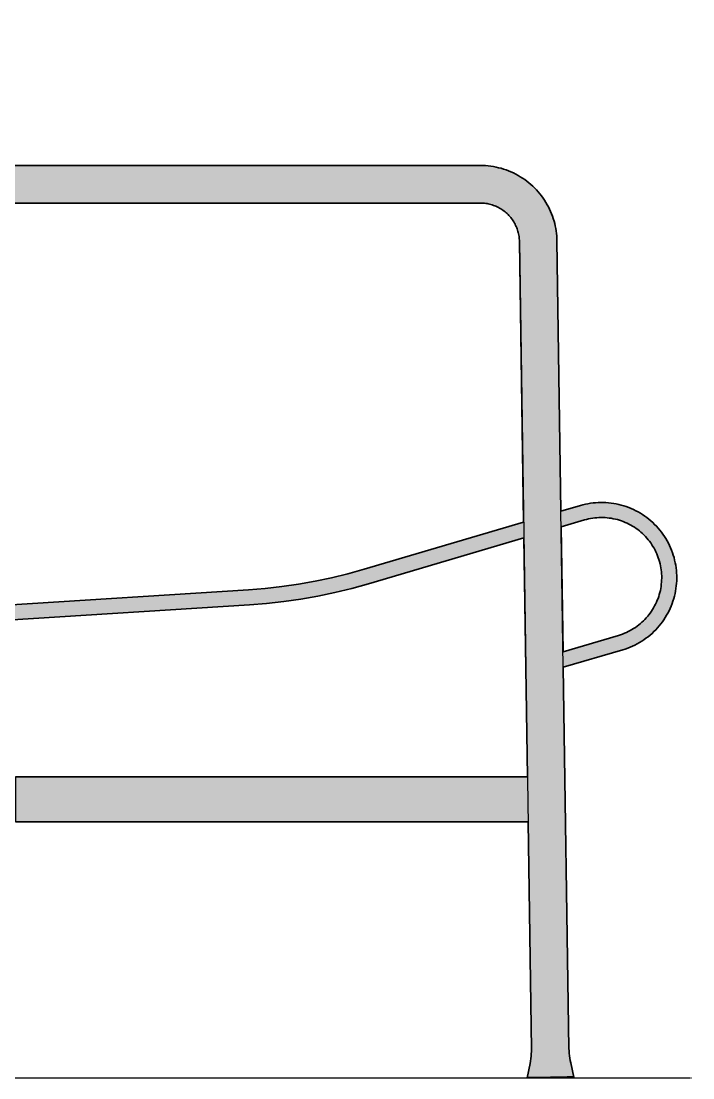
# Model space of a CAD drawing. Header units: millimetres. Extents: x 0 to 1937, y -1086 to 703.
# Drawn here: x 1490 to 1937, y 0 to 703 of the extents above; entities that cross this region are included whole.
import ezdxf

# ---------------------------------------------------------------- set-up
doc = ezdxf.new("R2010")
doc.units = ezdxf.units.MM
doc.linetypes.add('Dots', pattern=[1, 0, -1])
doc.layers.add('Blocks', color=7, linetype='Continuous')
doc.layers.add('Blocks$Fill', color=7, linetype='Continuous', true_color=0xffffff)
for name, color, linetype, lineweight, true_color in [('Blocks$Inner', 7, 'Continuous', 25, 0x007f00), ('Blocks$Outline', 7, 'Continuous', 35, 0xff3f3f), ('Groud', 7, 'Dots', 25, 0x243775)]:
    doc.layers.add(name, color=color, linetype=linetype, lineweight=lineweight, true_color=true_color)

# ---------------------------------------------------------------- blocks, each defined once
blk = doc.blocks.new('Palissade Lounge Chair Low Side')
at = {"layer": 'Blocks$Fill', "extrusion": (0, 0, -1)}
h = blk.add_hatch(color=256, dxfattribs=at)
h.paths.add_polyline_path([(-881.15, 332.25), (-881.13, 333.97), (-881.05, 335.7), (-880.91, 337.42), (-880.72, 339.13), (-880.46, 340.84), (-880.15, 342.54), (-879.77, 344.22), (-879.34, 345.89), (-878.86, 347.55), (-878.31, 349.19), (-877.71, 350.81), (-877.05, 352.4), (-876.34, 353.97), (-875.58, 355.52), (-874.76, 357.04), (-873.89, 358.53), (-872.97, 359.99), (-872, 361.42), (-870.98, 362.81), (-869.91, 364.17), (-868.8, 365.49), (-867.64, 366.77), (-866.44, 368.01), (-865.19, 369.2), (-863.91, 370.36), (-862.58, 371.46), (-861.22, 372.53), (-859.83, 373.54), (-858.4, 374.51), (-856.93, 375.42), (-855.44, 376.29), (-853.92, 377.1), (-852.37, 377.86), (-850.79, 378.56), (-849.19, 379.21), (-847.57, 379.81), (-845.93, 380.35), (-844.28, 380.83), (-842.6, 381.25), (-840.92, 381.62), (-839.22, 381.93), (-837.51, 382.18), (-835.79, 382.37), (-834.07, 382.5), (-832.35, 382.57), (-830.62, 382.58), (-828.9, 382.53), (-827.17, 382.43), (-825.46, 382.26), (-823.74, 382.03), (-822.04, 381.75), (-820.35, 381.4), (-818.67, 381), (-817.01, 380.54), (-804.13, 376.75), (-801.46, 556.5), (-801.41, 558.18), (-801.3, 559.86), (-801.14, 561.53), (-800.92, 563.2), (-800.65, 564.86), (-800.32, 566.51), (-799.94, 568.15), (-799.5, 569.78), (-799.01, 571.39), (-798.47, 572.98), (-797.87, 574.56), (-797.22, 576.11), (-796.53, 577.64), (-795.78, 579.15), (-794.98, 580.63), (-794.14, 582.09), (-793.21, 583.57), (-792.23, 585.02), (-791.2, 586.43), (-790.13, 587.81), (-789, 589.14), (-787.84, 590.44), (-786.63, 591.7), (-785.37, 592.92), (-784.08, 594.09), (-782.75, 595.22), (-781.38, 596.31), (-779.97, 597.34), (-778.53, 598.33), (-777.05, 599.26), (-775.54, 600.15), (-774.01, 600.98), (-772.44, 601.76), (-770.86, 602.48), (-769.24, 603.15), (-767.61, 603.77), (-765.95, 604.33), (-764.28, 604.83), (-762.59, 605.27), (-760.89, 605.66), (-759.17, 605.99), (-757.44, 606.25), (-755.71, 606.46), (-753.97, 606.61), (-752.22, 606.7), (-750.48, 606.73), (-230.16, 606.73), (-212.9, 635.34), (-194.96, 663.52), (-193.61, 665.5), (-192.2, 667.44), (-190.73, 669.32), (-189.19, 671.16), (-187.59, 672.94), (-185.92, 674.66), (-184.21, 676.33), (-182.43, 677.93), (-180.6, 679.48), (-178.72, 680.96), (-176.79, 682.38), (-174.81, 683.72), (-172.79, 685.01), (-170.72, 686.22), (-168.62, 687.36), (-166.47, 688.42), (-164.29, 689.42), (-162.08, 690.33), (-159.84, 691.18), (-157.57, 691.94), (-155.28, 692.63), (-152.96, 693.23), (-150.63, 693.76), (-148.27, 694.21), (-145.91, 694.58), (-143.53, 694.86), (-141.14, 695.07), (-138.75, 695.19), (-136.36, 695.23), (-106.6, 695.23), (-106.57, 695.31), (-106.38, 695.71), (-106.19, 696.09), (-105.98, 696.48), (-105.75, 696.85), (-105.51, 697.22), (-105.26, 697.57), (-105, 697.92), (-104.73, 698.26), (-104.44, 698.59), (-104.15, 698.91), (-103.84, 699.22), (-103.52, 699.51), (-103.19, 699.8), (-102.85, 700.08), (-102.5, 700.34), (-102.15, 700.59), (-101.78, 700.83), (-101.41, 701.05), (-101.03, 701.26), (-100.64, 701.46), (-100.24, 701.65), (-99.84, 701.82), (-99.44, 701.97), (-99.02, 702.12), (-98.61, 702.24), (-98.19, 702.36), (-97.76, 702.46), (-97.33, 702.54), (-96.94, 702.6), (-96.54, 702.65), (-96.14, 702.69), (-95.74, 702.72), (-95.33, 702.73), (-94.93, 702.73), (-94.53, 702.72), (-94.13, 702.69), (-93.73, 702.65), (-93.33, 702.6), (-92.9, 702.53), (-92.48, 702.44), (-92.06, 702.35), (-91.65, 702.23), (-91.24, 702.1), (-90.83, 701.96), (-90.43, 701.81), (-90.04, 701.64), (-89.65, 701.46), (-89.27, 701.26), (-88.89, 701.05), (-88.52, 700.83), (-88.16, 700.6), (-87.81, 700.35), (-87.46, 700.09), (-87.13, 699.82), (-86.81, 699.54), (-86.49, 699.25), (-86.19, 698.95), (-85.89, 698.63), (-85.61, 698.31), (-85.34, 697.98), (-85.08, 697.63), (-84.83, 697.28), (-84.59, 696.92), (-84.37, 696.56), (-84.16, 696.18), (-83.96, 695.8), (-83.77, 695.41), (-83.6, 695.02), (-83.44, 694.62), (-83.3, 694.21), (-83.17, 693.8), (-83.05, 693.39), (-82.95, 692.97), (-82.87, 692.55), (-82.79, 692.13), (-82.73, 691.7), (-82.69, 691.28), (-82.66, 690.85), (-82.65, 690.42), (-82.09, 652.49), (-72.69, 19.41), (-72.64, 17.82), (-72.53, 16.23), (-72.37, 14.64), (-72.16, 13.06), (-71.88, 11.49), (-71.56, 9.93), (-69.41, 0.46), (-69.41, 0.46), (-69.42, 0.45), (-69.42, 0.45), (-69.42, 0.45), (-69.43, 0.45), (-69.43, 0.45), (-69.44, 0.45), (-69.44, 0.45), (-69.45, 0.45), (-69.46, 0.44), (-69.47, 0.44), (-69.51, 0.43), (-69.55, 0.43), (-69.67, 0.42), (-70.01, 0.39), (-70.5, 0.36), (-73.95, 0.23), (-95.87, -0.09), (-99.32, -0.07), (-99.81, -0.05), (-100.15, -0.04), (-100.26, -0.03), (-100.31, -0.02), (-100.34, -0.02), (-100.36, -0.02), (-100.37, -0.01), (-100.38, -0.01), (-100.38, -0.01), (-100.39, -0.01), (-100.39, -0.01), (-100.4, -0.01), (-100.4, -0.01), (-100.4, 0), (-100.4, 0), (-100.41, 0), (-98.54, 9.53), (-98.26, 11.1), (-98.04, 12.68), (-97.87, 14.26), (-97.75, 15.85), (-97.69, 17.45), (-97.69, 19.04), (-99.93, 170.23), (-432.21, 170.23), (-441.06, 170.23), (-448.7, 170.23), (-782.19, 170.23), (-784.44, 19.04), (-784.43, 17.45), (-784.37, 15.85), (-784.26, 14.26), (-784.09, 12.68), (-783.86, 11.1), (-783.58, 9.53), (-781.72, 0), (-781.72, 0), (-781.72, 0), (-781.73, -0.01), (-781.73, -0.01), (-781.73, -0.01), (-781.74, -0.01), (-781.74, -0.01), (-781.75, -0.01), (-781.75, -0.01), (-781.77, -0.02), (-781.78, -0.02), (-781.82, -0.02), (-781.86, -0.03), (-781.98, -0.04), (-782.32, -0.05), (-782.81, -0.07), (-786.26, -0.09), (-797.22, 0), (-808.18, 0.23), (-811.63, 0.36), (-812.12, 0.39), (-812.46, 0.42), (-812.57, 0.43), (-812.62, 0.43), (-812.65, 0.44), (-812.67, 0.44), (-812.68, 0.45), (-812.68, 0.45), (-812.69, 0.45), (-812.69, 0.45), (-812.7, 0.45), (-812.7, 0.45), (-812.71, 0.45), (-812.71, 0.45), (-812.71, 0.46), (-812.71, 0.46), (-812.71, 0.47), (-810.57, 9.93), (-810.24, 11.49), (-809.97, 13.06), (-809.75, 14.64), (-809.59, 16.23), (-809.48, 17.82), (-809.43, 19.41), (-805.67, 272.95), (-845.29, 284.62), (-846.93, 285.14), (-848.56, 285.71), (-850.17, 286.34), (-851.75, 287.03), (-853.31, 287.77), (-854.85, 288.56), (-856.35, 289.4), (-857.83, 290.3), (-859.27, 291.24), (-860.68, 292.24), (-862.06, 293.28), (-863.4, 294.37), (-864.7, 295.51), (-865.96, 296.69), (-867.17, 297.91), (-868.35, 299.18), (-869.48, 300.48), (-870.57, 301.82), (-871.6, 303.2), (-872.59, 304.62), (-873.53, 306.06), (-874.42, 307.54), (-875.26, 309.05), (-876.05, 310.59), (-876.78, 312.15), (-877.46, 313.74), (-878.08, 315.35), (-878.65, 316.98), (-879.16, 318.63), (-879.61, 320.29), (-880.01, 321.97), (-880.35, 323.66), (-880.62, 325.37), (-880.84, 327.08), (-881, 328.8), (-881.11, 330.52)], flags=0)
h.paths.add_polyline_path([(-107.08, 652.12), (-107.57, 685.23), (-136.36, 685.23), (-138.41, 685.2), (-140.46, 685.09), (-142.5, 684.92), (-144.54, 684.67), (-146.57, 684.36), (-148.59, 683.97), (-150.59, 683.52), (-152.57, 683), (-154.54, 682.41), (-156.49, 681.75), (-158.41, 681.03), (-160.3, 680.25), (-162.17, 679.4), (-164.01, 678.48), (-165.81, 677.5), (-167.58, 676.47), (-169.32, 675.37), (-171.01, 674.21), (-172.67, 673), (-174.28, 671.73), (-175.85, 670.4), (-177.37, 669.03), (-178.84, 667.6), (-180.27, 666.12), (-181.64, 664.59), (-182.96, 663.02), (-184.23, 661.41), (-185.44, 659.75), (-186.59, 658.05), (-202.85, 632.56), (-218.55, 606.73), (-187.16, 606.73), (-168.87, 606.73), (-106.41, 606.73)], flags=0)
h.paths.add_polyline_path([(-596.75, 314.55), (-608.23, 315.45), (-619.67, 316.73), (-631.07, 318.37), (-642.41, 320.37), (-653.68, 322.73), (-664.87, 325.45), (-675.97, 328.53), (-779.39, 359.03), (-781.75, 200.23), (-448.7, 200.23), (-441.06, 200.23), (-432.21, 200.23), (-100.38, 200.23), (-106.04, 581.73), (-168.87, 581.73), (-187.16, 581.73), (-233.02, 581.73), (-252.66, 545.76), (-271.23, 509.23), (-288.71, 472.17), (-338.3, 362.9), (-339.78, 359.78), (-341.37, 356.72), (-343.06, 353.71), (-344.85, 350.76), (-346.74, 347.88), (-348.74, 345.06), (-350.83, 342.32), (-353.01, 339.65), (-355.28, 337.05), (-357.64, 334.53), (-360.09, 332.1), (-362.62, 329.76), (-365.23, 327.5), (-367.91, 325.33), (-370.67, 323.26), (-373.5, 321.28), (-376.39, 319.4), (-379.35, 317.63), (-382.37, 315.95), (-385.44, 314.39), (-388.56, 312.92), (-391.74, 311.57), (-394.96, 310.33), (-398.21, 309.2), (-401.51, 308.18), (-404.84, 307.28), (-408.2, 306.49), (-411.58, 305.82), (-414.99, 305.26), (-418.41, 304.82), (-421.85, 304.51), (-425.29, 304.31), (-428.74, 304.22), (-432.19, 304.26), (-435.64, 304.42)], flags=0)
h.paths.add_polyline_path([(-804.29, 366.37), (-819.84, 370.95), (-821.17, 371.32), (-822.51, 371.64), (-823.86, 371.92), (-825.22, 372.14), (-826.59, 372.32), (-827.97, 372.46), (-829.35, 372.54), (-830.73, 372.58), (-832.11, 372.57), (-833.49, 372.52), (-834.86, 372.41), (-836.24, 372.26), (-837.6, 372.06), (-838.96, 371.81), (-840.31, 371.52), (-841.65, 371.18), (-842.98, 370.8), (-844.29, 370.36), (-845.58, 369.89), (-846.86, 369.37), (-848.12, 368.8), (-849.36, 368.2), (-850.58, 367.55), (-851.78, 366.85), (-852.95, 366.12), (-854.09, 365.35), (-855.21, 364.54), (-856.3, 363.69), (-857.36, 362.8), (-858.38, 361.88), (-859.38, 360.92), (-860.34, 359.93), (-861.27, 358.91), (-862.16, 357.85), (-863.01, 356.77), (-863.83, 355.65), (-864.6, 354.51), (-865.34, 353.34), (-866.04, 352.15), (-866.69, 350.93), (-867.3, 349.7), (-867.87, 348.44), (-868.4, 347.16), (-868.88, 345.87), (-869.31, 344.56), (-869.7, 343.23), (-870.05, 341.89), (-870.35, 340.55), (-870.6, 339.19), (-870.8, 337.82), (-870.96, 336.45), (-871.07, 335.07), (-871.13, 333.7), (-871.15, 332.31), (-871.11, 330.93), (-871.03, 329.56), (-870.9, 328.18), (-870.73, 326.81), (-870.51, 325.45), (-870.24, 324.09), (-869.92, 322.75), (-869.56, 321.42), (-869.15, 320.1), (-868.7, 318.79), (-868.2, 317.51), (-867.65, 316.24), (-867.07, 314.99), (-866.44, 313.76), (-865.77, 312.55), (-865.06, 311.37), (-864.3, 310.21), (-863.51, 309.08), (-862.68, 307.97), (-861.81, 306.9), (-860.91, 305.86), (-859.97, 304.85), (-858.99, 303.87), (-857.99, 302.92), (-856.95, 302.02), (-855.88, 301.14), (-854.78, 300.31), (-853.65, 299.51), (-852.49, 298.76), (-851.31, 298.04), (-850.11, 297.36), (-848.88, 296.73), (-847.63, 296.14), (-846.37, 295.59), (-845.08, 295.09), (-843.78, 294.63), (-842.46, 294.22), (-805.52, 283.33)], flags=0)
h.paths.add_polyline_path([(-618.41, 326.65), (-607.28, 325.41), (-596.12, 324.53), (-435.01, 314.4), (-431.91, 314.26), (-428.8, 314.22), (-425.7, 314.3), (-422.6, 314.48), (-419.51, 314.76), (-416.43, 315.16), (-413.36, 315.66), (-410.32, 316.26), (-407.29, 316.97), (-404.3, 317.78), (-401.33, 318.7), (-398.4, 319.72), (-395.5, 320.84), (-392.64, 322.05), (-389.83, 323.37), (-387.07, 324.78), (-384.35, 326.29), (-381.69, 327.89), (-379.08, 329.58), (-376.54, 331.35), (-374.06, 333.22), (-371.64, 335.17), (-369.29, 337.2), (-367.02, 339.31), (-364.81, 341.5), (-362.69, 343.77), (-360.64, 346.1), (-358.68, 348.51), (-356.8, 350.98), (-355.01, 353.51), (-353.3, 356.11), (-351.69, 358.76), (-350.17, 361.47), (-348.74, 364.23), (-347.41, 367.03), (-297.82, 476.3), (-281.03, 511.94), (-263.26, 547.09), (-244.5, 581.73), (-750.48, 581.73), (-751.37, 581.72), (-752.26, 581.67), (-753.14, 581.59), (-754.03, 581.49), (-754.91, 581.35), (-755.78, 581.18), (-756.65, 580.99), (-757.51, 580.76), (-758.37, 580.51), (-759.21, 580.22), (-760.04, 579.91), (-760.86, 579.57), (-761.67, 579.2), (-762.47, 578.8), (-763.25, 578.37), (-764.02, 577.92), (-764.77, 577.45), (-765.51, 576.94), (-766.23, 576.42), (-766.93, 575.87), (-767.61, 575.29), (-768.27, 574.69), (-768.9, 574.07), (-769.52, 573.43), (-770.12, 572.77), (-770.69, 572.08), (-771.24, 571.38), (-771.76, 570.66), (-772.26, 569.92), (-772.73, 569.17), (-773.16, 568.43), (-773.57, 567.67), (-773.95, 566.9), (-774.31, 566.12), (-774.64, 565.33), (-774.94, 564.53), (-775.22, 563.72), (-775.47, 562.9), (-775.69, 562.07), (-775.88, 561.23), (-776.05, 560.39), (-776.19, 559.54), (-776.3, 558.69), (-776.39, 557.84), (-776.44, 556.98), (-776.47, 556.13), (-779.24, 369.41), (-673.14, 338.13), (-662.35, 335.13), (-651.47, 332.48), (-640.51, 330.19), (-629.49, 328.24)], flags=0)
at = {"layer": 'Blocks$Inner'}
for points in [[(812.71, 0.47), (812.71, 0.47), (812.71, 0.47), (812.7, 0.47), (812.7, 0.47), (812.69, 0.47), (812.69, 0.47), (812.68, 0.47), (812.68, 0.48), (812.67, 0.48), (812.65, 0.48), (812.62, 0.49), (812.57, 0.49), (812.46, 0.5), (812.12, 0.52), (811.63, 0.53), (808.18, 0.56), (797.22, 0.46), (786.26, 0.23), (782.81, 0.1), (782.32, 0.07), (781.98, 0.05), (781.86, 0.03), (781.82, 0.03), (781.78, 0.02), (781.77, 0.02), (781.75, 0.02), (781.75, 0.02), (781.74, 0.01), (781.74, 0.01), (781.73, 0.01), (781.73, 0.01), (781.73, 0.01), (781.72, 0.01), (781.72, 0.01), (781.72, 0), (781.72, 0), (781.72, 0), (781.73, -0.01), (781.73, -0.01), (781.73, -0.01), (781.74, -0.01), (781.74, -0.01), (781.75, -0.01), (781.75, -0.01), (781.77, -0.02), (781.78, -0.02), (781.82, -0.02), (781.86, -0.03), (781.98, -0.04), (782.32, -0.05), (782.81, -0.07), (786.26, -0.09), (797.22, 0), (808.18, 0.23), (811.63, 0.36), (812.12, 0.39), (812.46, 0.42), (812.57, 0.43), (812.62, 0.43), (812.65, 0.44), (812.67, 0.44), (812.68, 0.45), (812.68, 0.45), (812.69, 0.45), (812.69, 0.45), (812.7, 0.45), (812.7, 0.45), (812.71, 0.45), (812.71, 0.45), (812.71, 0.46), (812.71, 0.46), (812.71, 0.47), (810.57, 9.93), (810.24, 11.49), (809.97, 13.06), (809.75, 14.64), (809.59, 16.23), (809.48, 17.82), (809.43, 19.41), (801.46, 556.5), (801.41, 558.18), (801.3, 559.86), (801.14, 561.53), (800.92, 563.2), (800.65, 564.86), (800.32, 566.51), (799.94, 568.15), (799.5, 569.78), (799.01, 571.39), (798.47, 572.98), (797.87, 574.56), (797.22, 576.11), (796.53, 577.64), (795.78, 579.15), (794.98, 580.63), (794.14, 582.09), (793.21, 583.57), (792.23, 585.02), (791.2, 586.43), (790.13, 587.81), (789, 589.14), (787.84, 590.44), (786.63, 591.7), (785.37, 592.92), (784.08, 594.09), (782.75, 595.22), (781.38, 596.31), (779.97, 597.34), (778.53, 598.33), (777.05, 599.26), (775.54, 600.15), (774.01, 600.98), (772.44, 601.76), (770.86, 602.48), (769.24, 603.15), (767.61, 603.77), (765.95, 604.33), (764.28, 604.83), (762.59, 605.27), (760.89, 605.66), (759.17, 605.99), (757.44, 606.25), (755.71, 606.46), (753.97, 606.61), (752.22, 606.7), (750.48, 606.73), (187.16, 606.73)], [(187.16, 581.73), (750.48, 581.73), (751.37, 581.72), (752.26, 581.67), (753.14, 581.59), (754.03, 581.49), (754.91, 581.35), (755.78, 581.18), (756.65, 580.99), (757.51, 580.76), (758.37, 580.51), (759.21, 580.22), (760.04, 579.91), (760.86, 579.57), (761.67, 579.2), (762.47, 578.8), (763.25, 578.37), (764.02, 577.92), (764.77, 577.45), (765.51, 576.94), (766.23, 576.42), (766.93, 575.87), (767.61, 575.29), (768.27, 574.69), (768.9, 574.07), (769.52, 573.43), (770.12, 572.77), (770.69, 572.08), (771.24, 571.38), (771.76, 570.66), (772.26, 569.92), (772.73, 569.17), (773.16, 568.43), (773.57, 567.67), (773.95, 566.9), (774.31, 566.12), (774.64, 565.33), (774.94, 564.53), (775.22, 563.72), (775.47, 562.9), (775.69, 562.07), (775.88, 561.23), (776.05, 560.39), (776.19, 559.54), (776.3, 558.69), (776.39, 557.84), (776.44, 556.98), (776.47, 556.13), (784.44, 19.04), (784.43, 17.45), (784.37, 15.85), (784.26, 14.26), (784.09, 12.68), (783.86, 11.1), (783.58, 9.53), (781.72, 0)], [(779.39, 359.03), (675.97, 328.53), (664.87, 325.45), (653.68, 322.73), (642.41, 320.37), (631.07, 318.37), (619.67, 316.73), (608.23, 315.45), (596.75, 314.55), (435.64, 304.42)], [(779.24, 369.41), (673.14, 338.13), (662.35, 335.13), (651.47, 332.48), (640.51, 330.19), (629.49, 328.24), (618.41, 326.65), (607.28, 325.41), (596.12, 324.53), (435.01, 314.4)], [(805.67, 272.95), (845.29, 284.62), (846.93, 285.14), (848.56, 285.71), (850.17, 286.34), (851.75, 287.03), (853.31, 287.77), (854.85, 288.56), (856.35, 289.4), (857.83, 290.3), (859.27, 291.24), (860.68, 292.24), (862.06, 293.28), (863.4, 294.37), (864.7, 295.51), (865.96, 296.69), (867.17, 297.91), (868.35, 299.18), (869.48, 300.48), (870.57, 301.82), (871.6, 303.2), (872.59, 304.62), (873.53, 306.06), (874.42, 307.54), (875.26, 309.05), (876.05, 310.59), (876.78, 312.15), (877.46, 313.74), (878.08, 315.35), (878.65, 316.98), (879.16, 318.63), (879.61, 320.29), (880.01, 321.97), (880.35, 323.66), (880.62, 325.37), (880.84, 327.08), (881, 328.8), (881.11, 330.52), (881.15, 332.25), (881.13, 333.97), (881.05, 335.7), (880.91, 337.42), (880.72, 339.13), (880.46, 340.84), (880.15, 342.54), (879.77, 344.22), (879.34, 345.89), (878.86, 347.55), (878.31, 349.19), (877.71, 350.81), (877.05, 352.4), (876.34, 353.97), (875.58, 355.52), (874.76, 357.04), (873.89, 358.53), (872.97, 359.99), (872, 361.42), (870.98, 362.81), (869.91, 364.17), (868.8, 365.49), (867.64, 366.77), (866.44, 368.01), (865.19, 369.2), (863.91, 370.36), (862.58, 371.46), (861.22, 372.53), (859.83, 373.54), (858.4, 374.51), (856.93, 375.42), (855.44, 376.29), (853.92, 377.1), (852.37, 377.86), (850.79, 378.56), (849.19, 379.21), (847.57, 379.81), (845.93, 380.35), (844.28, 380.83), (842.6, 381.25), (840.92, 381.62), (839.22, 381.93), (837.51, 382.18), (835.79, 382.37), (834.07, 382.5), (832.35, 382.57), (830.62, 382.58), (828.9, 382.53), (827.17, 382.43), (825.46, 382.26), (823.74, 382.03), (822.04, 381.75), (820.35, 381.4), (818.67, 381), (817.01, 380.54), (804.13, 376.75)], [(805.52, 283.33), (842.46, 294.22), (843.78, 294.63), (845.08, 295.09), (846.37, 295.59), (847.63, 296.14), (848.88, 296.73), (850.11, 297.36), (851.31, 298.04), (852.49, 298.76), (853.65, 299.51), (854.78, 300.31), (855.88, 301.14), (856.95, 302.02), (857.99, 302.92), (858.99, 303.87), (859.97, 304.85), (860.91, 305.86), (861.81, 306.9), (862.68, 307.97), (863.51, 309.08), (864.3, 310.21), (865.06, 311.37), (865.77, 312.55), (866.44, 313.76), (867.07, 314.99), (867.65, 316.24), (868.2, 317.51), (868.7, 318.79), (869.15, 320.1), (869.56, 321.42), (869.92, 322.75), (870.24, 324.09), (870.51, 325.45), (870.73, 326.81), (870.9, 328.18), (871.03, 329.56), (871.11, 330.93), (871.15, 332.31), (871.13, 333.7), (871.07, 335.07), (870.96, 336.45), (870.8, 337.82), (870.6, 339.19), (870.35, 340.55), (870.05, 341.89), (869.7, 343.23), (869.31, 344.56), (868.88, 345.87), (868.4, 347.16), (867.87, 348.44), (867.3, 349.7), (866.69, 350.93), (866.04, 352.15), (865.34, 353.34), (864.6, 354.51), (863.83, 355.65), (863.01, 356.77), (862.16, 357.85), (861.27, 358.91), (860.34, 359.93), (859.38, 360.92), (858.38, 361.88), (857.36, 362.8), (856.3, 363.69), (855.21, 364.54), (854.09, 365.35), (852.95, 366.12), (851.78, 366.85), (850.58, 367.55), (849.36, 368.2), (848.12, 368.8), (846.86, 369.37), (845.58, 369.89), (844.29, 370.36), (842.98, 370.8), (841.65, 371.18), (840.31, 371.52), (838.96, 371.81), (837.6, 372.06), (836.24, 372.26), (834.86, 372.41), (833.49, 372.52), (832.11, 372.57), (830.73, 372.58), (829.35, 372.54), (827.97, 372.46), (826.59, 372.32), (825.22, 372.14), (823.86, 371.92), (822.51, 371.64), (821.17, 371.32), (819.84, 370.95), (804.29, 366.37)], [(781.75, 200.23), (448.7, 200.23), (441.06, 200.23), (441.06, 170.23), (448.7, 170.23), (782.19, 170.23)]]:
    blk.add_lwpolyline(points, dxfattribs=at)
at = {"layer": 'Blocks$Outline'}
for points in [[(750.48, 606.73), (230.16, 606.73)], [(752.22, 606.7), (750.48, 606.73)], [(753.97, 606.61), (752.22, 606.7)], [(755.71, 606.46), (753.97, 606.61)], [(757.44, 606.25), (755.71, 606.46)], [(759.17, 605.99), (757.44, 606.25)], [(760.89, 605.66), (759.17, 605.99)], [(762.59, 605.27), (760.89, 605.66)], [(764.28, 604.83), (762.59, 605.27)], [(765.95, 604.33), (764.28, 604.83)], [(767.61, 603.77), (765.95, 604.33)], [(769.24, 603.15), (767.61, 603.77)], [(770.86, 602.48), (769.24, 603.15)], [(772.44, 601.76), (770.86, 602.48)], [(774.01, 600.98), (772.44, 601.76)], [(775.54, 600.15), (774.01, 600.98)], [(777.05, 599.26), (775.54, 600.15)], [(778.53, 598.33), (777.05, 599.26)], [(779.97, 597.34), (778.53, 598.33)], [(781.38, 596.31), (779.97, 597.34)], [(782.75, 595.22), (781.38, 596.31)], [(784.08, 594.09), (782.75, 595.22)], [(785.37, 592.92), (784.08, 594.09)], [(786.63, 591.7), (785.37, 592.92)], [(787.84, 590.44), (786.63, 591.7)], [(789, 589.14), (787.84, 590.44)], [(790.13, 587.81), (789, 589.14)], [(791.2, 586.43), (790.13, 587.81)], [(792.23, 585.02), (791.2, 586.43)], [(793.21, 583.57), (792.23, 585.02)], [(794.14, 582.09), (793.21, 583.57)], [(244.5, 581.73), (750.48, 581.73)], [(750.48, 581.73), (751.37, 581.72)], [(751.37, 581.72), (752.26, 581.67)], [(752.26, 581.67), (753.14, 581.59)], [(753.14, 581.59), (754.03, 581.49)], [(754.03, 581.49), (754.91, 581.35)], [(754.91, 581.35), (755.78, 581.18)], [(755.78, 581.18), (756.65, 580.99)], [(756.65, 580.99), (757.51, 580.76)], [(757.51, 580.76), (758.37, 580.51)], [(758.37, 580.51), (759.21, 580.22)], [(759.21, 580.22), (760.04, 579.91)], [(760.04, 579.91), (760.86, 579.57)], [(760.86, 579.57), (761.67, 579.2)], [(761.67, 579.2), (762.47, 578.8)], [(762.47, 578.8), (763.25, 578.37)], [(763.25, 578.37), (764.02, 577.92)], [(764.02, 577.92), (764.77, 577.45)], [(764.77, 577.45), (765.51, 576.94)], [(765.51, 576.94), (766.23, 576.42)], [(766.23, 576.42), (766.93, 575.87)], [(794.98, 580.63), (794.14, 582.09)], [(795.78, 579.15), (794.98, 580.63)], [(796.53, 577.64), (795.78, 579.15)], [(797.22, 576.11), (796.53, 577.64)], [(766.93, 575.87), (767.61, 575.29)], [(767.61, 575.29), (768.27, 574.69)], [(768.27, 574.69), (768.9, 574.07)], [(768.9, 574.07), (769.52, 573.43)], [(769.52, 573.43), (770.12, 572.77)], [(770.12, 572.77), (770.69, 572.08)], [(770.69, 572.08), (771.24, 571.38)], [(771.24, 571.38), (771.76, 570.66)], [(771.76, 570.66), (772.26, 569.92)], [(772.26, 569.92), (772.73, 569.17)], [(797.87, 574.56), (797.22, 576.11)], [(798.47, 572.98), (797.87, 574.56)], [(799.01, 571.39), (798.47, 572.98)], [(799.5, 569.78), (799.01, 571.39)], [(799.94, 568.15), (799.5, 569.78)], [(772.73, 569.17), (773.16, 568.43)], [(773.16, 568.43), (773.57, 567.67)], [(773.57, 567.67), (773.95, 566.9)], [(773.95, 566.9), (774.31, 566.12)], [(774.31, 566.12), (774.64, 565.33)], [(774.64, 565.33), (774.94, 564.53)], [(774.94, 564.53), (775.22, 563.72)], [(775.22, 563.72), (775.47, 562.9)], [(775.47, 562.9), (775.69, 562.07)], [(800.32, 566.51), (799.94, 568.15)], [(800.65, 564.86), (800.32, 566.51)], [(800.92, 563.2), (800.65, 564.86)], [(801.14, 561.53), (800.92, 563.2)], [(775.69, 562.07), (775.88, 561.23)], [(775.88, 561.23), (776.05, 560.39)], [(776.05, 560.39), (776.19, 559.54)], [(776.19, 559.54), (776.3, 558.69)], [(776.3, 558.69), (776.39, 557.84)], [(776.39, 557.84), (776.44, 556.98)], [(776.44, 556.98), (776.47, 556.13)], [(776.47, 556.13), (779.24, 369.41)], [(801.3, 559.86), (801.14, 561.53)], [(801.41, 558.18), (801.3, 559.86)], [(801.46, 556.5), (801.41, 558.18)], [(804.13, 376.75), (801.46, 556.5)], [(817.01, 380.54), (804.13, 376.75)], [(818.67, 381), (817.01, 380.54)], [(820.35, 381.4), (818.67, 381)], [(822.04, 381.75), (820.35, 381.4)], [(823.74, 382.03), (822.04, 381.75)], [(825.46, 382.26), (823.74, 382.03)], [(827.17, 382.43), (825.46, 382.26)], [(828.9, 382.53), (827.17, 382.43)], [(830.62, 382.58), (828.9, 382.53)], [(832.35, 382.57), (830.62, 382.58)], [(834.07, 382.5), (832.35, 382.57)], [(835.79, 382.37), (834.07, 382.5)], [(837.51, 382.18), (835.79, 382.37)], [(839.22, 381.93), (837.51, 382.18)], [(840.92, 381.62), (839.22, 381.93)], [(842.6, 381.25), (840.92, 381.62)], [(844.28, 380.83), (842.6, 381.25)], [(845.93, 380.35), (844.28, 380.83)], [(847.57, 379.81), (845.93, 380.35)], [(849.19, 379.21), (847.57, 379.81)], [(827.97, 372.46), (829.35, 372.54)], [(829.35, 372.54), (830.73, 372.58)], [(830.73, 372.58), (832.11, 372.57)], [(832.11, 372.57), (833.49, 372.52)], [(833.49, 372.52), (834.86, 372.41)], [(850.79, 378.56), (849.19, 379.21)], [(852.37, 377.86), (850.79, 378.56)], [(853.92, 377.1), (852.37, 377.86)], [(855.44, 376.29), (853.92, 377.1)], [(856.93, 375.42), (855.44, 376.29)], [(858.4, 374.51), (856.93, 375.42)], [(859.83, 373.54), (858.4, 374.51)], [(861.22, 372.53), (859.83, 373.54)], [(862.58, 371.46), (861.22, 372.53)], [(779.24, 369.41), (673.14, 338.13)], [(804.29, 366.37), (819.84, 370.95)], [(805.52, 283.33), (804.29, 366.37)], [(819.84, 370.95), (821.17, 371.32)], [(821.17, 371.32), (822.51, 371.64)], [(822.51, 371.64), (823.86, 371.92)], [(823.86, 371.92), (825.22, 372.14)], [(825.22, 372.14), (826.59, 372.32)], [(826.59, 372.32), (827.97, 372.46)], [(834.86, 372.41), (836.24, 372.26)], [(836.24, 372.26), (837.6, 372.06)], [(837.6, 372.06), (838.96, 371.81)], [(838.96, 371.81), (840.31, 371.52)], [(840.31, 371.52), (841.65, 371.18)], [(841.65, 371.18), (842.98, 370.8)], [(842.98, 370.8), (844.29, 370.36)], [(844.29, 370.36), (845.58, 369.89)], [(845.58, 369.89), (846.86, 369.37)], [(846.86, 369.37), (848.12, 368.8)], [(848.12, 368.8), (849.36, 368.2)], [(849.36, 368.2), (850.58, 367.55)], [(850.58, 367.55), (851.78, 366.85)], [(851.78, 366.85), (852.95, 366.12)], [(852.95, 366.12), (854.09, 365.35)], [(863.91, 370.36), (862.58, 371.46)], [(865.19, 369.2), (863.91, 370.36)], [(866.44, 368.01), (865.19, 369.2)], [(867.64, 366.77), (866.44, 368.01)], [(868.8, 365.49), (867.64, 366.77)], [(869.91, 364.17), (868.8, 365.49)], [(675.97, 328.53), (779.39, 359.03)], [(779.39, 359.03), (781.75, 200.23)], [(854.09, 365.35), (855.21, 364.54)], [(855.21, 364.54), (856.3, 363.69)], [(856.3, 363.69), (857.36, 362.8)], [(857.36, 362.8), (858.38, 361.88)], [(858.38, 361.88), (859.38, 360.92)], [(859.38, 360.92), (860.34, 359.93)], [(860.34, 359.93), (861.27, 358.91)], [(861.27, 358.91), (862.16, 357.85)], [(870.98, 362.81), (869.91, 364.17)], [(872, 361.42), (870.98, 362.81)], [(872.97, 359.99), (872, 361.42)], [(873.89, 358.53), (872.97, 359.99)], [(874.76, 357.04), (873.89, 358.53)], [(862.16, 357.85), (863.01, 356.77)], [(863.01, 356.77), (863.83, 355.65)], [(863.83, 355.65), (864.6, 354.51)], [(864.6, 354.51), (865.34, 353.34)], [(865.34, 353.34), (866.04, 352.15)], [(866.04, 352.15), (866.69, 350.93)], [(875.58, 355.52), (874.76, 357.04)], [(876.34, 353.97), (875.58, 355.52)], [(877.05, 352.4), (876.34, 353.97)], [(877.71, 350.81), (877.05, 352.4)], [(866.69, 350.93), (867.3, 349.7)], [(867.3, 349.7), (867.87, 348.44)], [(867.87, 348.44), (868.4, 347.16)], [(868.4, 347.16), (868.88, 345.87)], [(868.88, 345.87), (869.31, 344.56)], [(869.31, 344.56), (869.7, 343.23)], [(878.31, 349.19), (877.71, 350.81)], [(878.86, 347.55), (878.31, 349.19)], [(879.34, 345.89), (878.86, 347.55)], [(879.77, 344.22), (879.34, 345.89)], [(673.14, 338.13), (662.35, 335.13)], [(869.7, 343.23), (870.05, 341.89)], [(870.05, 341.89), (870.35, 340.55)], [(870.35, 340.55), (870.6, 339.19)], [(870.6, 339.19), (870.8, 337.82)], [(870.8, 337.82), (870.96, 336.45)], [(880.15, 342.54), (879.77, 344.22)], [(880.46, 340.84), (880.15, 342.54)], [(880.72, 339.13), (880.46, 340.84)], [(880.91, 337.42), (880.72, 339.13)], [(881.05, 335.7), (880.91, 337.42)], [(651.47, 332.48), (640.51, 330.19)], [(662.35, 335.13), (651.47, 332.48)], [(870.96, 336.45), (871.07, 335.07)], [(871.11, 330.93), (871.03, 329.56)], [(871.07, 335.07), (871.13, 333.7)], [(871.15, 332.31), (871.11, 330.93)], [(871.13, 333.7), (871.15, 332.31)], [(881, 328.8), (881.11, 330.52)], [(881.13, 333.97), (881.05, 335.7)], [(881.11, 330.52), (881.15, 332.25)], [(881.15, 332.25), (881.13, 333.97)], [(596.12, 324.53), (435.01, 314.4)], [(607.28, 325.41), (596.12, 324.53)], [(618.41, 326.65), (607.28, 325.41)], [(629.49, 328.24), (618.41, 326.65)], [(640.51, 330.19), (629.49, 328.24)], [(653.68, 322.73), (664.87, 325.45)], [(664.87, 325.45), (675.97, 328.53)], [(870.24, 324.09), (869.92, 322.75)], [(870.51, 325.45), (870.24, 324.09)], [(870.73, 326.81), (870.51, 325.45)], [(870.9, 328.18), (870.73, 326.81)], [(871.03, 329.56), (870.9, 328.18)], [(880.01, 321.97), (880.35, 323.66)], [(880.35, 323.66), (880.62, 325.37)], [(880.62, 325.37), (880.84, 327.08)], [(880.84, 327.08), (881, 328.8)], [(608.23, 315.45), (619.67, 316.73)], [(619.67, 316.73), (631.07, 318.37)], [(631.07, 318.37), (642.41, 320.37)], [(642.41, 320.37), (653.68, 322.73)], [(868.2, 317.51), (867.65, 316.24)], [(868.7, 318.79), (868.2, 317.51)], [(869.15, 320.1), (868.7, 318.79)], [(869.56, 321.42), (869.15, 320.1)], [(869.92, 322.75), (869.56, 321.42)], [(878.08, 315.35), (878.65, 316.98)], [(878.65, 316.98), (879.16, 318.63)], [(879.16, 318.63), (879.61, 320.29)], [(879.61, 320.29), (880.01, 321.97)], [(435.64, 304.42), (596.75, 314.55)], [(596.75, 314.55), (608.23, 315.45)], [(864.3, 310.21), (863.51, 309.08)], [(865.06, 311.37), (864.3, 310.21)], [(865.77, 312.55), (865.06, 311.37)], [(866.44, 313.76), (865.77, 312.55)], [(867.07, 314.99), (866.44, 313.76)], [(867.65, 316.24), (867.07, 314.99)], [(875.26, 309.05), (876.05, 310.59)], [(876.05, 310.59), (876.78, 312.15)], [(876.78, 312.15), (877.46, 313.74)], [(877.46, 313.74), (878.08, 315.35)], [(857.99, 302.92), (856.95, 302.02)], [(858.99, 303.87), (857.99, 302.92)], [(859.97, 304.85), (858.99, 303.87)], [(860.91, 305.86), (859.97, 304.85)], [(861.81, 306.9), (860.91, 305.86)], [(862.68, 307.97), (861.81, 306.9)], [(863.51, 309.08), (862.68, 307.97)], [(870.57, 301.82), (871.6, 303.2)], [(871.6, 303.2), (872.59, 304.62)], [(872.59, 304.62), (873.53, 306.06)], [(873.53, 306.06), (874.42, 307.54)], [(874.42, 307.54), (875.26, 309.05)], [(846.37, 295.59), (845.08, 295.09)], [(847.63, 296.14), (846.37, 295.59)], [(848.88, 296.73), (847.63, 296.14)], [(850.11, 297.36), (848.88, 296.73)], [(851.31, 298.04), (850.11, 297.36)], [(852.49, 298.76), (851.31, 298.04)], [(853.65, 299.51), (852.49, 298.76)], [(854.78, 300.31), (853.65, 299.51)], [(855.88, 301.14), (854.78, 300.31)], [(856.95, 302.02), (855.88, 301.14)], [(863.4, 294.37), (864.7, 295.51)], [(864.7, 295.51), (865.96, 296.69)], [(865.96, 296.69), (867.17, 297.91)], [(867.17, 297.91), (868.35, 299.18)], [(868.35, 299.18), (869.48, 300.48)], [(869.48, 300.48), (870.57, 301.82)], [(842.46, 294.22), (805.52, 283.33)], [(843.78, 294.63), (842.46, 294.22)], [(845.08, 295.09), (843.78, 294.63)], [(853.31, 287.77), (854.85, 288.56)], [(854.85, 288.56), (856.35, 289.4)], [(856.35, 289.4), (857.83, 290.3)], [(857.83, 290.3), (859.27, 291.24)], [(859.27, 291.24), (860.68, 292.24)], [(860.68, 292.24), (862.06, 293.28)], [(862.06, 293.28), (863.4, 294.37)], [(805.67, 272.95), (845.29, 284.62)], [(845.29, 284.62), (846.93, 285.14)], [(846.93, 285.14), (848.56, 285.71)], [(848.56, 285.71), (850.17, 286.34)], [(850.17, 286.34), (851.75, 287.03)], [(851.75, 287.03), (853.31, 287.77)], [(809.43, 19.41), (805.67, 272.95)], [(448.7, 200.23), (441.06, 200.23)], [(781.75, 200.23), (448.7, 200.23)], [(441.06, 170.23), (448.7, 170.23)], [(448.7, 170.23), (782.19, 170.23)], [(782.19, 170.23), (784.44, 19.04)], [(784.26, 14.26), (784.09, 12.68)], [(784.37, 15.85), (784.26, 14.26)], [(784.43, 17.45), (784.37, 15.85)], [(784.44, 19.04), (784.43, 17.45)], [(809.48, 17.82), (809.43, 19.41)], [(809.59, 16.23), (809.48, 17.82)], [(809.75, 14.64), (809.59, 16.23)], [(809.97, 13.06), (809.75, 14.64)], [(783.58, 9.53), (781.72, 0)], [(783.86, 11.1), (783.58, 9.53)], [(784.09, 12.68), (783.86, 11.1)], [(810.24, 11.49), (809.97, 13.06)], [(810.57, 9.93), (810.24, 11.49)], [(812.71, 0.47), (810.57, 9.93)], [(781.72, 0), (781.72, 0)], [(786.26, -0.09), (797.22, 0)], [(797.22, 0), (808.18, 0.23)], [(808.18, 0.23), (811.63, 0.36)], [(811.63, 0.36), (812.12, 0.39)], [(812.12, 0.39), (812.46, 0.42)], [(812.46, 0.42), (812.57, 0.43)], [(812.57, 0.43), (812.62, 0.43)], [(812.62, 0.43), (812.65, 0.44)], [(812.65, 0.44), (812.67, 0.44)], [(812.67, 0.44), (812.68, 0.45)], [(812.68, 0.45), (812.68, 0.45)], [(812.68, 0.45), (812.69, 0.45)], [(812.69, 0.45), (812.69, 0.45)], [(812.69, 0.45), (812.7, 0.45)], [(812.7, 0.45), (812.7, 0.45)], [(812.7, 0.45), (812.71, 0.45)], [(812.71, 0.46), (812.71, 0.47)], [(812.71, 0.45), (812.71, 0.46)], [(812.71, 0.46), (812.71, 0.46)], [(812.71, 0.45), (812.71, 0.45)], [(781.72, 0), (781.72, 0)], [(781.72, 0), (781.73, -0.01)], [(781.73, -0.01), (781.73, -0.01)], [(781.73, -0.01), (781.73, -0.01)], [(781.73, -0.01), (781.74, -0.01)], [(781.74, -0.01), (781.74, -0.01)], [(781.74, -0.01), (781.75, -0.01)], [(781.75, -0.01), (781.75, -0.01)], [(781.75, -0.01), (781.77, -0.02)], [(781.77, -0.02), (781.78, -0.02)], [(781.78, -0.02), (781.82, -0.02)], [(781.82, -0.02), (781.86, -0.03)], [(781.86, -0.03), (781.98, -0.04)], [(781.98, -0.04), (782.32, -0.05)], [(782.32, -0.05), (782.81, -0.07)], [(782.81, -0.07), (786.26, -0.09)]]:
    blk.add_lwpolyline(points, dxfattribs=at)

msp = doc.modelspace()

# ---------------------------------------------------------------- linework, layer by layer
at = {"layer": 'Groud'}
msp.add_lwpolyline([(1045.51, 0), (1937.4, 0)], dxfattribs=at)

# ---------------------------------------------------------------- block references
at = {"layer": 'Blocks'}
msp.add_blockref('Palissade Lounge Chair Low Side', (1045.51, 0), dxfattribs=at)

doc.saveas('drawing.dxf')
